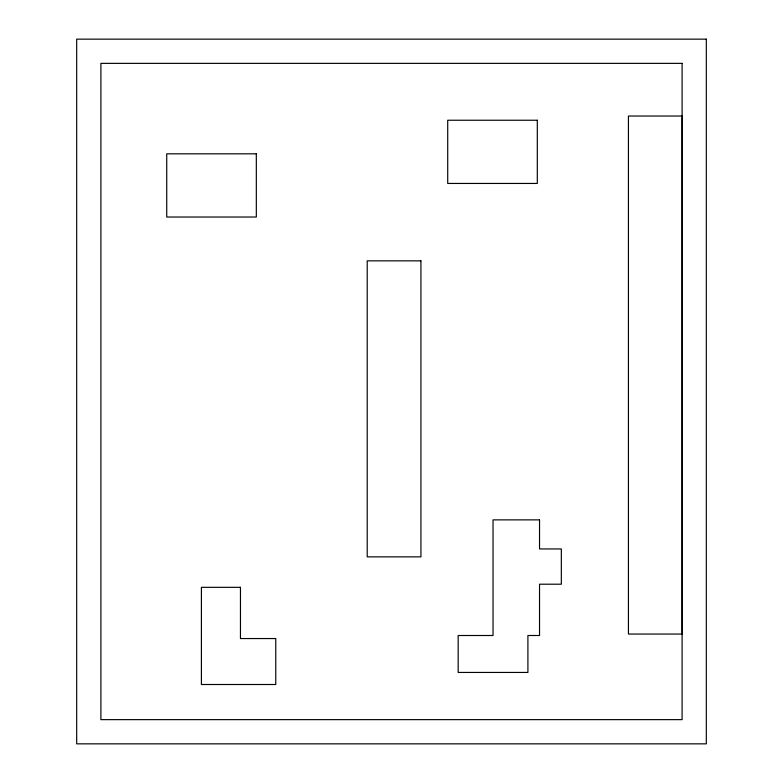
<?xml version="1.0" encoding="UTF-8"?>
<svg xmlns="http://www.w3.org/2000/svg" width="783" height="783" viewBox="0 0 783 783"><rect width="100%" height="100%" fill="white"/><g stroke="black" fill="none" stroke-linecap="round" stroke-linejoin="round"><path stroke-width="1.17" d="M706.315 39.15L76.685 39.15L76.685 743.85L706.315 743.85L706.315 39.15M682.101 63.364L100.899 63.364L100.899 719.636L682.101 719.636L682.101 63.364M682.159 116.031L628.436 116.031L628.436 634.044L682.159 634.044L682.159 116.031M537.304 120.239L447.71 120.239L447.71 183.447L537.304 183.447L537.304 120.239M256.325 153.82L166.73 153.82L166.73 217.028L256.325 217.028L256.325 153.82M420.931 260.847L367.207 260.847L367.207 556.86L420.931 556.86L420.931 260.847M539.536 519.873L493.036 519.873L493.036 635.502L458.172 635.502L458.172 672.44L527.908 672.44L527.908 635.502L539.536 635.502L539.536 584.206L561.333 584.206L561.333 548.942L539.536 548.942L539.536 519.873M240.459 587.328L201.407 587.328L201.407 684.499L275.763 684.499L275.763 638.546L240.459 638.546L240.459 587.328"/></g></svg>
